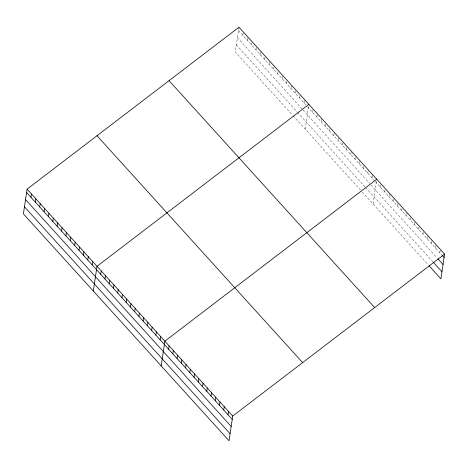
<?xml version="1.0" encoding="UTF-8"?>
<svg xmlns="http://www.w3.org/2000/svg" width="468" height="468" viewBox="0 0 468 468"><rect width="100%" height="100%" fill="white"/><g stroke="black" fill="none" stroke-linecap="round" stroke-linejoin="round"><path stroke-width="0.35" stroke-dasharray="2.34 1.75" d="M238.967 27.22L235.269 51.942L292.079 114.625M242.839 35.369L243.337 32.04M247.209 40.19L247.607 37.528M251.579 45.01L252.076 41.687M255.949 49.83L256.446 46.508M260.319 54.651L260.816 51.328M264.689 59.477L265.186 56.148M269.059 64.297L269.556 60.969M273.429 69.118L273.926 65.795M277.799 73.938L278.197 71.276M282.169 78.759L282.666 75.436M286.539 83.585L287.036 80.256M290.909 88.405L291.4 85.077M295.273 93.226L295.671 90.564M299.643 98.046L300.14 94.723M304.013 102.866L304.51 99.544M305.189 129.086L308.88 104.364M312.624 112.373L313.121 109.044M316.865 117.053L317.362 113.724M321.106 121.733L321.604 118.404M325.348 126.413L325.845 123.084M329.589 131.087L330.086 127.764M333.83 135.767L334.327 132.444M338.071 140.447L338.569 137.124M342.313 145.127L342.81 141.804M346.554 149.807L347.051 146.484M350.795 154.487L351.292 151.164M355.036 159.167L355.534 155.844M359.278 163.847L359.775 160.524M363.519 168.527L364.016 165.204M367.76 173.207L368.257 169.884M372.001 177.887L372.499 174.564M373.049 203.966L376.74 179.244M380.484 187.247L380.981 183.924M384.725 191.927L385.222 188.604M388.966 196.607L389.464 193.284M393.208 201.287L393.705 197.964M397.449 205.967L397.946 202.644M401.69 210.647L402.188 207.324M405.931 215.327L406.429 211.998M410.173 220.007L410.67 216.678M414.414 224.687L414.911 221.358M418.655 229.367L419.152 226.038M422.896 234.047L423.394 230.718M427.138 238.727L427.635 235.398M431.379 243.407L431.876 240.078M435.62 248.087L436.117 244.758M439.861 252.767L440.359 249.438M238.469 30.543L306.926 106.084M307.412 106.616L374.833 181.005M375.301 181.525L441.745 254.844M237.416 37.604L301.989 108.857M302.96 109.927L369.533 183.392M370.948 184.948L436.919 257.745M236.328 44.881L297.016 111.846M297.502 112.384L365.145 187.024M365.619 187.545L433.005 261.899M293.05 115.695L360.325 189.926M362.209 192.003L428.179 264.8"/><path stroke-width="0.7" d="M27.097 189.16L23.4 213.882L229.033 440.78L232.731 416.058L444.6 254.118L238.967 27.22L27.097 189.16L232.731 416.058M30.97 197.303L31.467 193.98M35.34 202.129L35.837 198.801M39.71 206.95L40.201 203.621M44.074 211.77L44.571 208.447M48.444 216.59L48.941 213.268M52.814 221.411L53.311 218.088M57.184 226.237L57.681 222.908M61.554 231.057L62.051 227.729M65.924 235.878L66.421 232.555M70.294 240.698L70.791 237.375M74.664 245.519L75.161 242.196M79.033 250.345L79.531 247.016M83.403 255.165L83.901 251.837M87.773 259.986L88.271 256.663M92.143 264.806L92.641 261.483M93.313 291.026L97.011 266.304L308.88 104.364M100.755 274.306L101.252 270.984M104.996 278.986L105.493 275.664M109.237 283.666L109.734 280.344M113.478 288.346L113.976 285.024M117.72 293.026L118.217 289.704M121.961 297.706L122.458 294.384M126.202 302.386L126.699 299.064M130.443 307.066L130.941 303.744M134.685 311.746L135.182 308.424M138.926 316.426L139.423 313.104M143.167 321.106L143.664 317.784M147.408 325.786L147.906 322.464M151.65 330.466L152.147 327.144M155.891 335.146L156.388 331.824M160.132 339.826L160.629 336.504M161.173 365.906L164.871 341.178L376.74 179.244M168.615 349.186L169.112 345.858M172.856 353.866L173.353 350.538M177.097 358.546L177.594 355.218M181.338 363.226L181.836 359.898M185.58 367.906L186.077 364.578M189.821 372.586L190.318 369.258M194.062 377.266L194.559 373.938M198.303 381.946L198.801 378.618M202.545 386.626L203.042 383.298M206.786 391.306L207.283 387.978M211.027 395.986L211.524 392.658M215.268 400.661L215.766 397.338M219.51 405.341L220.007 402.018M223.751 410.021L224.248 406.698M227.992 414.701L228.489 411.378M444.6 254.118L440.903 278.84L429.127 265.842M442.219 255.364L444.103 257.447M437.867 258.786L443.05 264.508M433.479 262.419L441.962 271.779M169.047 80.66L374.681 307.558M97.011 135.72L302.644 362.618M26.6 192.483L232.233 419.381M25.541 199.543L231.174 426.442M24.453 206.821L230.086 433.719"/></g></svg>
